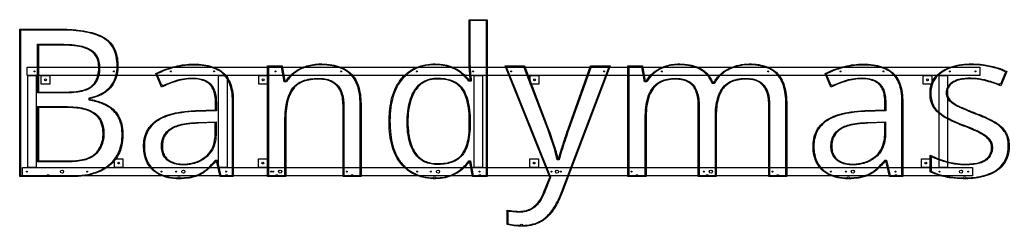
# Model space of a CAD drawing. Header units: millimetres. Extents: x 0 to 3500, y 0 to 731.
import ezdxf

# ---------------------------------------------------------------- set-up
doc = ezdxf.new("R2010")
doc.units = ezdxf.units.MM
for name, color, linetype in [('1_PRIEKIS', 7, 'Continuous'), ('2_GALAS', 2, 'Continuous'), ('3_REMAS', 1, 'Continuous')]:
    doc.layers.add(name, color=color, linetype=linetype)

# ---------------------------------------------------------------- blocks, each defined once
blk = doc.blocks.new('PRIEKIS')
at = {"layer": '1_PRIEKIS'}
for points in [[(1593.9, 516.9, 0.004613), (1591, 548.8, -0.019165), (1589.5, 572.9), (1589.5, 731.1), (1653.9, 731.1), (1653.9, 175.5), (1601.9, 175.5), (1592.4, 228.1), (1589.5, 228.1, -0.084383), (1555.2, 193.4, -0.060528), (1526.8, 178.3, -0.057882), (1496.7, 170.3, -0.043672), (1462.2, 168.2, -0.054642), (1424.5, 173.2, -0.090978), (1378.2, 193.8, -0.091242), (1340.5, 232, -0.057214), (1323.2, 265.5, -0.042722), (1312.7, 302.3, -0.033855), (1307.3, 345, -0.035074), (1307.9, 404.6, -0.035467), (1314.3, 446.4, -0.046441), (1326.4, 483.8, -0.061211), (1346.1, 517.3, -0.072586), (1377.5, 547.7, -0.09426), (1425.2, 569.6, -0.053198), (1461.2, 574.6, -0.042459), (1496.3, 572.8, -0.054639), (1525.3, 565.7, -0.06307), (1555.2, 550.4, -0.038106), (1572.7, 536, -0.045088), (1589.5, 516.9)], [(0, 175.5), (0, 697.5), (153.6, 697.5, -0.024656), (204.8, 694.8, -0.031909), (246.6, 687.8, -0.038999), (278.7, 677.6, -0.038853), (299.7, 667.1, -0.093891), (325.6, 643.9, -0.080069), (340.1, 616.4, -0.053678), (346.1, 588.9, -0.050635), (346.6, 553.7, -0.065053), (339.8, 522.7, -0.107045), (317.2, 486.7, -0.091711), (283.9, 463.6, -0.052757), (254.8, 454, -0.009829), (247.9, 452.6), (247.9, 448.9, -0.054077), (290, 437.8, -0.035032), (311.3, 427.8, -0.14844), (352.9, 384.3, -0.060651), (361.3, 359.9, -0.046353), (364.7, 330.6, -0.048122), (362.6, 295.1, -0.066214), (352.3, 260.1, -0.113672), (317.7, 215, -0.063642), (286.5, 195.4, -0.052294), (248.6, 182.4, -0.040604), (206.6, 176.2, -0.017132), (183.5, 175.5)], [(65.8, 641.2), (65.8, 475.2), (166.1, 475.3, 0.02825), (199.9, 477.3, 0.037386), (224.6, 482.1, 0.051407), (243, 489.1, 0.09154), (259.8, 502, 0.096004), (273.3, 524.1, 0.0623), (278.5, 546.2, 0.05069), (278.8, 571.5, 0.068139), (274, 592.7, 0.159269), (250.9, 621.3, 0.055483), (233.7, 629.9, 0.0426), (209.6, 636.6, 0.032146), (176.6, 640.5, 0.015184), (152.1, 641.2)], [(500.8, 492.1), (481.1, 540.3, -0.037462), (516.5, 556, -0.024584), (549.9, 566.2, -0.060725), (614.9, 574, -0.034445), (651.2, 571.6, -0.043475), (680.6, 565, -0.058418), (706.1, 553.6, -0.085436), (729.5, 533.5, -0.073234), (744, 508.9, -0.053138), (752, 481, -0.040297), (755.2, 447.8), (755.3, 442.3), (755.3, 175.5), (708.5, 175.5), (696.1, 231), (693.1, 231, -0.04022), (667.6, 203.5, -0.027454), (653.9, 192.2, -0.085048), (618.4, 175, -0.042096), (592, 169.8, -0.037023), (553.2, 168.3, -0.05808), (516.4, 174.1, -0.0466), (493.3, 183, -0.137861), (454.6, 218, -0.073601), (443, 244.5, -0.052361), (438.3, 272.7, -0.034277), (438.4, 295.1, -0.066135), (444.4, 324.4, -0.115508), (468.4, 361.9, -0.068088), (495.3, 381.6, -0.046209), (524.6, 394.2, -0.034796), (560.4, 403.1, -0.028254), (606.6, 408.5, -0.008675), (625.9, 409.4), (692.4, 411.6), (692.4, 438.2, 0.039327), (690.2, 463.5, 0.053179), (684.8, 482.8, 0.073159), (676.3, 497.6, 0.062362), (667.4, 506.2, 0.080534), (647.6, 516.6, 0.057959), (625.3, 521.4, 0.034958), (603.5, 521.9, 0.074657), (549.6, 511.9, 0.031677)], [(1207.1, 175.5), (1143.5, 175.5), (1143.5, 427.8, 0.042393), (1141.2, 455.3, 0.058033), (1134.5, 477.9, 0.086392), (1121.6, 497.9, 0.095809), (1102.3, 511.8, 0.060255), (1082.5, 518.1, 0.045285), (1058.7, 520.6, 0.038502), (1029.2, 518.8, 0.052655), (1003.9, 512.6, 0.071365), (982.5, 501.3, 0.096612), (963.9, 481, 0.056474), (952, 456.1, 0.043692), (944.5, 425.6, 0.03296), (941.1, 389.5, 0.007512), (941, 378.7), (941, 175.5), (876.6, 175.5), (876.6, 567.4), (928.6, 567.4), (938.1, 514), (941.7, 514, -0.114636), (980.7, 552.2, -0.076751), (1020.8, 569.1, -0.067993), (1068.9, 574.7, -0.038613), (1104.1, 571.6, -0.049658), (1134.3, 563.6, -0.070088), (1162.5, 548.2, -0.078315), (1182.9, 527.3, -0.061403), (1195.5, 503.6, -0.048645), (1203.5, 474.6, -0.036903), (1207, 440.1, -0.007749), (1207.1, 430.6)], [(1716.7, 567.4), (1785.5, 567.4), (1870.9, 342.6, -0.011916), (1891, 284.3, -0.009687), (1897.7, 262, -0.020688), (1903.2, 237.6), (1906.1, 237.6, -0.014782), (1915.1, 269.8, -0.004881), (1928.5, 311.6, -0.002568), (1939.7, 345.1), (2019.4, 567.4), (2088.9, 567.4), (1919.1, 119, -0.036548), (1898.6, 75.4, -0.025971), (1884.8, 53.6, -0.070322), (1858.2, 25.7, -0.052146), (1836.6, 12.1, -0.065665), (1807.6, 2.7, -0.048312), (1776.5, 0, -0.029054), (1749.4, 1.5, -0.02381), (1724, 5.8), (1724, 57, 0.015987), (1748, 53.6, 0.032613), (1772, 52.7, 0.064152), (1794.9, 56.5, 0.093005), (1819, 69.2, 0.07319), (1836, 87.3, 0.053765), (1851.3, 114.9, 0.010587), (1854.2, 122.1), (1874.7, 174)], [(2713.3, 175.5), (2649.7, 175.5), (2649.7, 430.7, 0.041173), (2647.2, 457.6, 0.056268), (2640.8, 479.7, 0.080812), (2629, 498.7, 0.110403), (2608.1, 513.7, 0.06406), (2588.2, 519.3, 0.04359), (2566.7, 520.5, 0.04513), (2539.7, 517.8, 0.062646), (2515.9, 510.1, 0.101356), (2492.2, 492.3, 0.052834), (2481.5, 476.9, 0.057208), (2471.2, 451.2, 0.043402), (2465.3, 419.9, 0.025865), (2464, 391.9), (2464, 175.5), (2400.4, 175.5), (2400.3, 430.1, 0.043102), (2397.8, 457.9, 0.056385), (2391.2, 480.2, 0.080918), (2379.5, 498.8, 0.120153), (2356.1, 514.7, 0.06041), (2336, 519.6, 0.037652), (2315.9, 520.5, 0.045841), (2290.1, 517.8, 0.064292), (2267.9, 510.2, 0.090008), (2246.4, 494, 0.077376), (2231.1, 471.3, 0.043917), (2223.7, 451.2, 0.037961), (2217.6, 419.3, 0.029808), (2215.4, 378.7), (2215.4, 175.5), (2151, 175.5), (2151, 567.4), (2202.9, 567.4), (2212.5, 514), (2216.1, 514, -0.074932), (2239.4, 542.2, -0.109055), (2286.3, 568.1, -0.077623), (2334.5, 574.7, -0.042822), (2369, 571.5, -0.054743), (2398.3, 562.9, -0.063528), (2420.8, 550, -0.100502), (2445.2, 521.8, -0.032258), (2451.5, 508.9), (2455.2, 508.9, -0.073768), (2478.5, 538.1, -0.081419), (2511.1, 559.6, -0.106865), (2579.7, 574.7, -0.04003), (2614, 572.3, -0.052941), (2643.6, 564.5, -0.071725), (2670, 549.9, -0.100617), (2693.8, 522.8, -0.056232), (2704.6, 497.6, -0.042884), (2711.1, 466.9, -0.032058), (2713.3, 430.6)], [(2869, 492.1), (2849.3, 540.3, -0.037461), (2884.7, 556, -0.024584), (2918.1, 566.2, -0.060725), (2983.1, 574, -0.034445), (3019.4, 571.6, -0.043475), (3048.8, 565, -0.058418), (3074.3, 553.6, -0.085436), (3097.6, 533.5, -0.073233), (3112.2, 508.9, -0.053138), (3120.2, 481, -0.040297), (3123.4, 447.8), (3123.5, 442.3), (3123.5, 175.5), (3076.7, 175.5), (3064.2, 231), (3061.3, 231, -0.040219), (3035.8, 203.5, -0.027452), (3022.1, 192.2, -0.085047), (2986.6, 175, -0.042097), (2960.1, 169.8, -0.037023), (2921.3, 168.3, -0.05808), (2884.6, 174.1, -0.0466), (2861.4, 183, -0.137861), (2822.8, 218, -0.0736), (2811.2, 244.5, -0.052362), (2806.5, 272.7, -0.034278), (2806.5, 295.1, -0.066135), (2812.6, 324.4, -0.115508), (2836.6, 361.9, -0.068087), (2863.4, 381.6, -0.046209), (2892.8, 394.2, -0.034796), (2928.5, 403.1, -0.028254), (2974.8, 408.5, -0.008675), (2994, 409.4), (3060.6, 411.6), (3060.6, 438.2, 0.039328), (3058.4, 463.5, 0.05318), (3053, 482.8, 0.073158), (3044.5, 497.6, 0.062362), (3035.6, 506.2, 0.080534), (3015.8, 516.6, 0.057959), (2993.5, 521.4, 0.034958), (2971.7, 521.9, 0.074658), (2917.8, 511.9, 0.031678)], [(3220.7, 251.5, 0.029318), (3252.8, 238, 0.018159), (3283, 228.3, 0.074384), (3352.7, 220.2, 0.034281), (3380.1, 222.6, 0.045146), (3399.9, 227.6, 0.064699), (3415.2, 235.3, 0.083207), (3428.7, 248.2, 0.130198), (3437.4, 270.8, 0.075372), (3437.1, 286.8, 0.156189), (3423.9, 311.1, 0.048245), (3410.5, 321.7, 0.029931), (3391.5, 332.5, 0.018902), (3361.4, 346, 0.006422), (3338.8, 354.8, -0.020724), (3291.5, 375.3, -0.015197), (3272.3, 385.4, -0.054007), (3248.9, 402.2, -0.061095), (3233, 420.5, -0.08065), (3223.4, 442.6, -0.056239), (3220.1, 466.2, -0.057421), (3221.9, 491.4, -0.103278), (3235, 523, -0.07983), (3254.9, 543.6, -0.052926), (3278.8, 557.8, -0.054402), (3313.1, 569.3, -0.040374), (3350.1, 574.2, -0.048331), (3413.3, 571.5, -0.040534), (3459.7, 560.8, -0.031024), (3492, 548.4), (3470, 497.2, 0.03431), (3414.1, 515.8, 0.085308), (3341.8, 521, 0.044683), (3320.1, 516.9, 0.063073), (3303, 509.7, 0.073231), (3291.2, 500.4, 0.17109), (3281.5, 478.1, 0.099115), (3283.6, 460, 0.118119), (3293.7, 444.1, 0.052927), (3306.1, 434.2, 0.034204), (3324.3, 424.4, 0.01307), (3363.7, 407.4, 0.004283), (3383.5, 399.5, -0.022742), (3428.1, 380.6, -0.017847), (3448.8, 369.7, -0.056439), (3471.7, 352.9, -0.065625), (3487.6, 333.6, -0.079759), (3497.2, 310, -0.053799), (3500, 286, -0.056242), (3497.4, 257.1, -0.083848), (3485.8, 227.2, -0.079638), (3465.4, 203.4, -0.064987), (3439.4, 186.7, -0.048402), (3409.1, 175.7, -0.041215), (3371.6, 169.4, -0.026625), (3336.8, 168.2, -0.028129), (3295.1, 170.9, -0.056052), (3241.7, 183.8, -0.030692), (3220.7, 193)], [(1557.1, 494, 0.091834), (1534.8, 510.1, 0.060737), (1511, 518.1, 0.045612), (1482.2, 521.2, 0.031415), (1465.4, 520.8, 0.070981), (1439.5, 514.7, 0.118587), (1408.7, 492.9, 0.051938), (1396.4, 475.6, 0.055214), (1383.2, 444.9, 0.042393), (1375.6, 409.8, 0.033082), (1373.1, 369.2, 0.033717), (1375.7, 328, 0.042627), (1383, 294.4, 0.054732), (1395.1, 266.6, 0.059354), (1408.7, 248.1, 0.123855), (1442.2, 226.9, 0.062239), (1467.4, 221.9, 0.029494), (1486.1, 221.7, 0.043141), (1513.6, 225, 0.056972), (1536.5, 232.6, 0.090827), (1559, 248.4, 0.058699), (1570.2, 263.3, 0.05413), (1580.5, 286.2, 0.041338), (1587.1, 314.3, 0.03368), (1590.2, 350.9), (1590.2, 358.3, 0.005289), (1590.2, 377.5, 0.031373), (1587.1, 418.6, 0.03854), (1580.1, 450.6, 0.050493), (1569.1, 477, 0.048083), (1560.3, 490.3, 0.017229)], [(65.8, 420.4), (65.8, 231), (174.9, 231.1, 0.032858), (209.1, 233.5, 0.04175), (234.5, 239.2, 0.057704), (254.7, 248.1, 0.07848), (270.9, 261.5, 0.116595), (290.5, 297.3, 0.061845), (294.6, 324.9, 0.057258), (292.6, 350.7, 0.090483), (281.6, 378.8, 0.088954), (265.7, 396.1, 0.059221), (246.6, 407.3, 0.049679), (223.6, 414.9, 0.035253), (194.6, 419.3, 0.021364), (166, 420.4)], [(691.7, 367), (631.9, 364.8, 0.024137), (592.8, 361.3, 0.03269), (564.1, 355.5, 0.044075), (543.9, 348.1, 0.11369), (518.8, 328.3, 0.111874), (506.6, 302.7, 0.063343), (504.5, 281.3, 0.058656), (507, 262.7, 0.091789), (515, 245.3, 0.087979), (526.9, 233.7, 0.088596), (550, 223.2, 0.060018), (573.8, 220.1, 0.055256), (607.9, 223.2, 0.077892), (642.3, 236.1, 0.056713), (662.4, 250.7, 0.099435), (681.5, 277.6, 0.061265), (689.2, 303.2, 0.045204), (691.7, 331.9)], [(3059.8, 367), (3000.1, 364.8, 0.024137), (2961, 361.3, 0.03269), (2932.3, 355.5, 0.044075), (2912.1, 348.1, 0.11369), (2886.9, 328.3, 0.111874), (2874.7, 302.7, 0.063343), (2872.7, 281.3, 0.058655), (2875.2, 262.7, 0.091789), (2883.2, 245.3, 0.08798), (2895.1, 233.7, 0.088596), (2918.2, 223.2, 0.060018), (2942, 220.1, 0.055256), (2976, 223.2, 0.077892), (3010.5, 236.1, 0.056713), (3030.6, 250.7, 0.099435), (3049.6, 277.6, 0.061266), (3057.4, 303.2, 0.045204), (3059.8, 331.9)]]:
    blk.add_lwpolyline(points, format="xyb", close=True, dxfattribs=at)
blk = doc.blocks.new('GALAS')
at = {"layer": '2_GALAS'}
for points in [[(1597.1, 513.9), (1588, 513.9, 0.071035), (1559.9, 543.2, 0.067578), (1531.3, 560.1, 0.051333), (1505.5, 568.2, 0.043566), (1474.9, 571.6, 0.04398), (1441.5, 569.8, 0.07145), (1401.4, 558.1, 0.088451), (1361.7, 530.5, 0.080378), (1333.9, 492.6, 0.047638), (1320.7, 459.2, 0.038567), (1312.6, 420.1, 0.03182), (1309.6, 372.9, 0.030764), (1312.1, 325.2, 0.037719), (1319.7, 285.6, 0.049285), (1333, 250.6, 0.070112), (1355.8, 217.4, 0.078883), (1390.1, 190, 0.076028), (1429.8, 175, 0.048797), (1463.6, 171.2, -0.991359), (1471.5, 171.2, 0.043024), (1502.1, 174.2, 0.05285), (1528.4, 182.2, 0.063366), (1556.3, 198, 0.080402), (1588, 231.1), (1594.9, 231.1), (1604.4, 178.5), (1623.5, 178.5, -1.000202), (1631.5, 178.5), (1650.9, 178.5), (1650.9, 728.1), (1592.5, 728.1), (1592.5, 572.4, 0.018637), (1594.1, 548.2, -0.005506)], [(96, 178.5, -1.000403), (104, 178.5), (186.7, 178.5, 0.036827), (230.6, 181.9, 0.04734), (270, 191.8, 0.05508), (302, 207.3, 0.087297), (334.9, 237, 0.093269), (355.4, 277.2, 0.054945), (361.3, 310, 0.048033), (360.5, 346.7, 0.053989), (354.5, 372.7, 0.069594), (342.9, 395, 0.117961), (307.9, 426.3, 0.062564), (266.2, 442.2, 0.024551), (244.9, 446.4), (244.9, 455.1, 0.029805), (264.9, 459.7, 0.063229), (294.1, 472.4, 0.085764), (320.8, 495.3, 0.09284), (338.2, 527.4, 0.061736), (343.9, 557.2, 0.05219), (342.5, 593.3, 0.058974), (335.2, 620.7, 0.093663), (317.2, 649.2, 0.076705), (294.6, 666.7, 0.046251), (266.8, 678.9, 0.03528), (232.9, 687.7, 0.028912), (189, 693.2, 0.017779), (149.2, 694.5), (3, 694.5), (3, 178.5)], [(62.8, 644.2), (155.8, 644.2, -0.026294), (192.8, 642.1, -0.034228), (220.6, 637.2, -0.046299), (242.1, 629.7, -0.067945), (259.1, 618.9, -0.125902), (276.8, 593.7, -0.068144), (281.8, 571.8, -0.064546), (280.5, 539.5, -0.069957), (273.3, 516.7, -0.113624), (254.1, 492.7, -0.062035), (239.3, 484.1, -0.046581), (219, 477.6, -0.033652), (192.4, 473.5, -0.022557), (162.3, 472.2), (62.8, 472.2)], [(506, 497.8, -0.031465), (555.9, 517.1, -0.084493), (619.2, 524.8, -0.054013), (643.3, 521.1, -0.077113), (665, 511.5, -0.05706), (676, 502.5, -0.081961), (686.3, 487, -0.054009), (692.1, 469.1, -0.042742), (695.2, 444.4, -0.011114), (695.4, 435), (695.4, 408.7), (621.6, 406.3, 0.025901), (573.5, 402.1, 0.031764), (536.1, 394.5, 0.04228), (505.2, 383.3, 0.059698), (478.8, 367.1, 0.0766), (457.8, 344.5, 0.093356), (443.8, 311.7, 0.057774), (441, 283.1, 0.048069), (443.8, 254, 0.063472), (452.2, 228.5, 0.121154), (481.2, 193.8, 0.062979), (503.3, 181.7, 0.067233), (540.8, 172.3, 0.025759), (558.9, 171.2, -0.992784), (566.9, 171.2, 0.034062), (598.6, 173.7, 0.048656), (624.7, 180.2, 0.089875), (659.3, 200.2, 0.041803), (684.1, 224.8, 0.010736), (691.7, 234), (698.5, 234), (710.9, 178.5), (727.4, 178.5, -1.000202), (735.4, 178.5), (752.3, 178.5), (752.3, 444.1, 0.039145), (749.6, 477.4, 0.051772), (742.2, 505.3, 0.068302), (729.4, 528.7, 0.090571), (706.6, 549.7, 0.05997), (682.3, 561.3, 0.044629), (653.9, 568.2, 0.035644), (618.6, 570.9, 0.060366), (554, 564.1, 0.021348), (527.5, 556.6, 0.034917), (490.6, 541.8, 0.007264), (484.9, 538.9), (500.8, 500.1, -0.416781)], [(905.3, 178.5, -1.000403), (913.3, 178.5), (938, 178.5), (938, 382.4, -0.032845), (940.8, 421.4, -0.042073), (947.9, 453.2, -0.054707), (959.4, 479.5, -0.046704), (968.7, 492.7, -0.091072), (990.5, 509.9, -0.061057), (1013.8, 518.8, -0.046246), (1041.8, 523.1, -0.033192), (1067.3, 523.2, -0.05006), (1090.4, 519.4, -0.073448), (1111.4, 510.2, -0.113075), (1131.6, 489.9, -0.067369), (1140.9, 469.2, -0.050589), (1145.7, 443.8, -0.023422), (1146.5, 426.3), (1146.5, 178.5), (1171.4, 178.5, -1.000202), (1179.4, 178.5), (1204.1, 178.5), (1204.1, 432.5, 0.034867), (1201.6, 467.7, 0.046114), (1194.6, 497.3, 0.062078), (1182.5, 522.5, 0.085865), (1161.6, 545, 0.070572), (1134.5, 560.3, 0.050485), (1105.2, 568.4, 0.039345), (1070.6, 571.6, 0.04458), (1038.4, 569.7, 0.047736), (1007.7, 562, 0.078748), (970.7, 541.6, 0.082308), (944.8, 513.2), (943.3, 511), (935.5, 511), (926, 564.4), (879.6, 564.4), (879.6, 178.5)], [(1721.2, 564.4), (1877.9, 174), (1855.2, 116.4, -0.052577), (1839.9, 87.7, -0.048668), (1828, 73.2, -0.097577), (1802.3, 55.9, -0.069208), (1779.8, 50.3, -0.035272), (1762.2, 49.7, -0.030832), (1738.9, 51.7, -0.007574), (1727, 53.5), (1727, 8.3, 0.023495), (1752.5, 4.2, 0.020809), (1771.1, 3.1, -0.992831), (1779.1, 3, 0.049281), (1809.2, 6.1, 0.068983), (1838, 16.2, 0.090623), (1873.4, 44.1, 0.038162), (1887.4, 62.7, 0.039677), (1909.1, 102.9, 0.014405), (1917.2, 122.4), (2084.5, 564.4), (2021.5, 564.4), (1942.2, 343.1, 0.005726), (1919.6, 274.3, 0.013762), (1909.7, 239.9), (1908.5, 234.6), (1900.7, 234.6, 0.031744), (1891.1, 273.9, 0.01299), (1872.5, 329.5), (1867.5, 343.3), (1783.4, 564.4)], [(2179.3, 178.5, -1.000403), (2187.3, 178.5), (2212.4, 178.5), (2212.4, 381.7, -0.030443), (2214.9, 422.1, -0.038799), (2221.4, 454.1, -0.056915), (2231.5, 478.6, -0.089899), (2251, 502.6, -0.088353), (2274.4, 516.3, -0.05605), (2297.8, 522.1, -0.049649), (2330, 523.2, -0.05564), (2351.9, 519.4, -0.084961), (2372.2, 509.4, -0.10219), (2389.5, 490.2, -0.062945), (2398, 470, -0.048465), (2402.6, 444.9, -0.022693), (2403.4, 427.7), (2403.4, 178.5), (2427.8, 178.5, -1.000202), (2435.8, 178.5), (2461, 178.5), (2461, 395.4, -0.035468), (2463.7, 430.9, -0.044987), (2470.7, 459.8, -0.061066), (2482.7, 484.6, -0.066575), (2496, 500.4, -0.086473), (2519.4, 514.9, -0.056767), (2543.4, 521.5, -0.048627), (2575.6, 523.5, -0.054758), (2598.3, 520.2, -0.079932), (2619, 511.2, -0.104521), (2636.9, 493.3, -0.06704), (2646.4, 473.4, -0.050615), (2651.5, 449, -0.028816), (2652.7, 427.7), (2652.7, 178.5), (2677.3, 178.5, -1.000202), (2685.3, 178.5), (2710.3, 178.5), (2710.3, 432.6, 0.032524), (2707.9, 468.1, 0.0435), (2701.3, 498.1, 0.056919), (2690.6, 522.3, 0.107472), (2665.2, 549.7, 0.067476), (2640, 562.7, 0.049676), (2612.1, 569.5, 0.041867), (2576.1, 571.6, 0.114593), (2505, 553.2, 0.114705), (2465.1, 518.5, 0.027069), (2456.9, 505.9), (2449.5, 505.9, 0.037875), (2442, 521.3, 0.113307), (2414.5, 550.8, 0.059131), (2392, 562.1, 0.052422), (2362.3, 569.6, 0.045135), (2324.2, 571.5, 0.072898), (2281, 563.2, 0.098033), (2240.7, 539.3, 0.071212), (2219.2, 513.3), (2217.8, 511), (2209.9, 511), (2200.4, 564.4), (2154, 564.4), (2154, 178.5)], [(2874.2, 497.8, -0.031463), (2924.1, 517.1, -0.084493), (2987.4, 524.8, -0.054013), (3011.4, 521.1, -0.077113), (3033.2, 511.5, -0.05706), (3044.2, 502.5, -0.081961), (3054.5, 487, -0.054009), (3060.3, 469.1, -0.042742), (3063.4, 444.4, -0.011114), (3063.6, 435), (3063.6, 408.7), (2989.8, 406.3, 0.025901), (2941.7, 402.1, 0.031764), (2904.3, 394.5, 0.04228), (2873.4, 383.3, 0.059698), (2847, 367.1, 0.0766), (2826, 344.5, 0.093356), (2812, 311.7, 0.057774), (2809.1, 283.1, 0.048069), (2812, 254, 0.063472), (2820.4, 228.5, 0.121154), (2849.4, 193.8, 0.06298), (2871.5, 181.7, 0.067233), (2908.9, 172.3, 0.025754), (2927.1, 171.2, -0.992785), (2935.1, 171.2, 0.034066), (2966.8, 173.7, 0.048657), (2992.9, 180.2, 0.089875), (3027.5, 200.2, 0.041804), (3052.3, 224.8, 0.010736), (3059.9, 234), (3066.6, 234), (3079.1, 178.5), (3095.6, 178.5, -1.000202), (3103.6, 178.5), (3120.5, 178.5), (3120.5, 444.1, 0.039146), (3117.8, 477.4, 0.051772), (3110.4, 505.3, 0.068301), (3097.6, 528.7, 0.090571), (3074.8, 549.7, 0.059971), (3050.5, 561.3, 0.044629), (3022.1, 568.2, 0.035644), (2986.7, 570.9, 0.060366), (2922.2, 564.1, 0.021348), (2895.6, 556.6, 0.034916), (2858.8, 541.8, 0.007264), (2853.1, 538.9), (2869, 500.1, -0.416971)], [(3223.7, 246.7), (3223.7, 194.9, 0.044679), (3256.6, 182.1, 0.046531), (3301.1, 173.3, 0.02425), (3338.4, 171.2, -0.995981), (3346.4, 171.2, 0.036941), (3388, 174.4, 0.047077), (3423.7, 183.4, 0.055812), (3451.2, 196.6, 0.083609), (3476.7, 219.4, 0.101506), (3492.8, 251.2, 0.05994), (3496.9, 278.7, 0.05298), (3495.3, 304.3, 0.073461), (3487.8, 327.2, 0.059731), (3476.9, 343.1, 0.06374), (3456.3, 361.4, 0.029913), (3440.9, 370.7, 0.025051), (3402.5, 388.8, 0.009199), (3381.2, 397.1, -0.011174), (3333.3, 417, -0.010143), (3317.5, 424.4, -0.039522), (3300.1, 434.7, -0.057058), (3289.1, 444.6, -0.150356), (3278.8, 467.7, -0.072382), (3279, 482.1, -0.152659), (3289.7, 503.1, -0.074974), (3303, 513.2, -0.061067), (3321.3, 520.4, -0.043134), (3344, 524.3, -0.092132), (3423, 516.5, -0.025121), (3464.6, 502.6, -0.429567), (3470, 504.7), (3488, 546.8, 0.050083), (3433.2, 564.8, 0.0432), (3383.5, 571.3, 0.028264), (3347, 571, 0.042963), (3309.6, 565.4, 0.055632), (3276.5, 553.4, 0.045995), (3256.7, 541.2, 0.075759), (3238.2, 522.3, 0.103831), (3225.1, 492.1, 0.059259), (3223, 467.4, 0.055553), (3226, 444.3, 0.079809), (3235, 422.9, 0.053062), (3247.4, 407.8, 0.056633), (3269, 390.8, 0.021355), (3284.1, 382.4, 0.021653), (3326.5, 363, 0.007111), (3349, 354.2, -0.017425), (3385.7, 338.7, -0.025252), (3407.1, 327.5, -0.041823), (3422.4, 316.5, -0.059851), (3431.9, 306.4, -0.150849), (3440.8, 279.5, -0.08938), (3438, 259.6, -0.119123), (3425.1, 239.5, -0.093212), (3405.8, 226.7, -0.050029), (3386.7, 220.8, -0.037816), (3360.3, 217.5, -0.042489), (3318, 218.6, -0.04744), (3273, 228.1, -0.026644), (3233.7, 242.2, -0.010086)], [(1559.3, 496.1, -0.061581), (1570.6, 480.6, -0.051662), (1582.1, 454.1, -0.039535), (1589.5, 422.2, -0.032177), (1593.1, 381.2, -0.006666), (1593.2, 370, -0.004858), (1593.2, 352.7, -0.033208), (1590.3, 315.3, -0.042958), (1583.3, 285.3, -0.057027), (1572.1, 260.7, -0.055521), (1561.1, 246.3, -0.087297), (1538.9, 230.4, -0.057775), (1515.6, 222.4, -0.043856), (1487.9, 218.8, -0.027823), (1468.6, 218.8, -0.061189), (1442.5, 223.6, -0.119602), (1408.4, 244.2, -0.061688), (1393.8, 262.9, -0.056052), (1381, 290.8, -0.042094), (1373.4, 322.9, -0.034955), (1370.1, 363.7, -0.033518), (1372.2, 407, -0.041557), (1379.5, 443, -0.05413), (1392.5, 474.8, -0.049081), (1404.7, 492.9, -0.105662), (1432.4, 514.8, -0.077702), (1459.4, 523.1, -0.04287), (1480.5, 524.3, -0.044847), (1510.1, 521.3, -0.059875), (1534.8, 513.4, -0.091231), (1558.4, 497)], [(62.8, 228), (62.8, 423.4), (169, 423.4, -0.029813), (205.3, 421.1, -0.03981), (232.8, 415.6, -0.061361), (258.8, 404.4, -0.074225), (277.1, 389.7, -0.068562), (287.5, 374.6, -0.079944), (296.3, 347.2, -0.051834), (297.5, 322.1, -0.06606), (292.3, 292.9, -0.129758), (267.3, 253.7, -0.069485), (249.8, 242.1, -0.05198), (227.3, 234, -0.037388), (199.8, 229.4, -0.024489), (171.1, 228)], [(694.7, 370.2), (694.7, 330.3, -0.045535), (691.9, 301.2, -0.061962), (683.6, 275.2, -0.122206), (657.7, 242.8, -0.097011), (617.6, 222.5, -0.05726), (584.9, 217.3, -0.034432), (565.5, 217.5, -0.068144), (541.3, 222.9, -0.085213), (520.5, 234.9, -0.123276), (506.4, 255, -0.069924), (501.9, 274, -0.064543), (502.7, 298.7, -0.096226), (511.8, 323.6, -0.091777), (528.9, 342.4, -0.060088), (544.7, 351.8, -0.042186), (565.9, 359.1, -0.031403), (595.6, 364.7, -0.022534), (633.8, 367.8)], [(3062.8, 370.2), (3062.8, 330.3, -0.045536), (3060.1, 301.2, -0.061962), (3051.8, 275.2, -0.122206), (3025.9, 242.8, -0.097011), (2985.7, 222.5, -0.05726), (2953.1, 217.3, -0.034432), (2933.7, 217.5, -0.068144), (2909.4, 222.9, -0.085214), (2888.7, 234.9, -0.123276), (2874.5, 255, -0.069924), (2870.1, 274, -0.064542), (2870.9, 298.7, -0.096226), (2880, 323.6, -0.091778), (2897.1, 342.4, -0.060089), (2912.8, 351.8, -0.042186), (2934.1, 359.1, -0.031403), (2963.8, 364.7, -0.022534), (3002, 367.8)]]:
    blk.add_lwpolyline(points, format="xyb", close=True, dxfattribs=at)
for centre, radius in [((51.9, 548.4), 1.6), ((332.9, 548.4), 1.6), ((534.8, 548.4), 1.6), ((687.8, 548.4), 1.6), ((904.3, 548.4), 1.6), ((1136.7, 548.4), 1.6), ((1404.3, 548.4), 1.6), ((1604.1, 548.4), 1.6), ((1738.3, 548.4), 1.6), ((2067.8, 548.4), 1.6), ((2271.7, 548.4), 1.6), ((2647.9, 548.4), 1.6), ((2902.9, 548.4), 1.6), ((3056, 548.4), 1.6), ((3289.7, 548.4), 1.6), ((3381, 548.4), 1.6), ((24.9, 193.4), 1.6), ((149.6, 193.4), 5.5), ((238.2, 193.4), 1.6), ((501.4, 193.4), 1.6), ((553.6, 193.4), 1.6), ((578.6, 193.4), 5.5), ((729.9, 193.4), 1.6), ((889.6, 193.4), 1.6), ((896.3, 193.4), 1.6), ((921.3, 193.4), 5.5), ((1156.5, 193.4), 1.6), ((1405.3, 193.4), 1.6), ((1454.6, 193.4), 1.6), ((1479.6, 193.4), 5.5), ((1626.3, 193.4), 1.6), ((1880.9, 193.4), 1.6), ((1900.1, 193.4), 5.5), ((1914.1, 193.4), 1.6), ((2164, 193.4), 1.6), ((2419.7, 193.4), 1.6), ((2444.7, 193.4), 5.5), ((2662.7, 193.4), 1.6), ((2869.6, 193.4), 1.6), ((2921.8, 193.4), 1.6), ((2946.8, 193.4), 5.5), ((3098.1, 193.4), 1.6), ((3253.7, 193.4), 1.6), ((3329.7, 193.4), 5.5), ((3354.9, 193.4), 1.6)]:
    blk.add_circle(centre, radius, dxfattribs=at)
blk = doc.blocks.new('REMAS')
at = {"layer": '3_REMAS'}
for points in [[(26, 563.4), (3396, 563.4), (3396, 533.4), (26, 533.4)], [(28, 533.4), (58, 533.4), (58, 208.4), (28, 208.4)], [(76, 533.4), (106, 533.4), (106, 503.4), (76, 503.4)], [(703.5, 533.4), (733.5, 533.4), (733.5, 208.4), (703.5, 208.4)], [(846, 533.4), (876, 533.4), (876, 503.4), (846, 503.4)], [(1607, 533.4), (1637, 533.4), (1637, 208.4), (1607, 208.4)], [(1806, 533.4), (1836, 533.4), (1836, 503.4), (1806, 503.4)], [(3196, 533.4), (3226, 533.4), (3226, 503.4), (3196, 503.4)], [(3252, 533.4), (3282, 533.4), (3282, 208.4), (3252, 208.4)], [(334.9, 238.4), (364.9, 238.4), (364.9, 208.4), (334.9, 208.4)], [(844.9, 238.4), (874.9, 238.4), (874.9, 208.4), (844.9, 208.4)], [(1804.9, 238.4), (1834.9, 238.4), (1834.9, 208.4), (1804.9, 208.4)], [(3189.9, 238.4), (3219.9, 238.4), (3219.9, 208.4), (3189.9, 208.4)], [(9.9, 208.4), (3369.9, 208.4), (3369.9, 178.4), (9.9, 178.4)]]:
    blk.add_lwpolyline(points, close=True, dxfattribs=at)
for centre in [(91, 518.4), (861, 518.4), (1821, 518.4), (3211, 518.4), (349.9, 223.4), (859.9, 223.4), (1819.9, 223.4), (3204.9, 223.4)]:
    blk.add_circle(centre, 3, dxfattribs=at)

msp = doc.modelspace()

# ---------------------------------------------------------------- block references
at = {"layer": '1_PRIEKIS'}
msp.add_blockref('PRIEKIS', (0, 0), dxfattribs=at)
at = {"layer": '2_GALAS'}
msp.add_blockref('GALAS', (0, 0), dxfattribs=at)
at = {"layer": '3_REMAS'}
msp.add_blockref('REMAS', (0, 0), dxfattribs=at)

doc.saveas('drawing.dxf')
